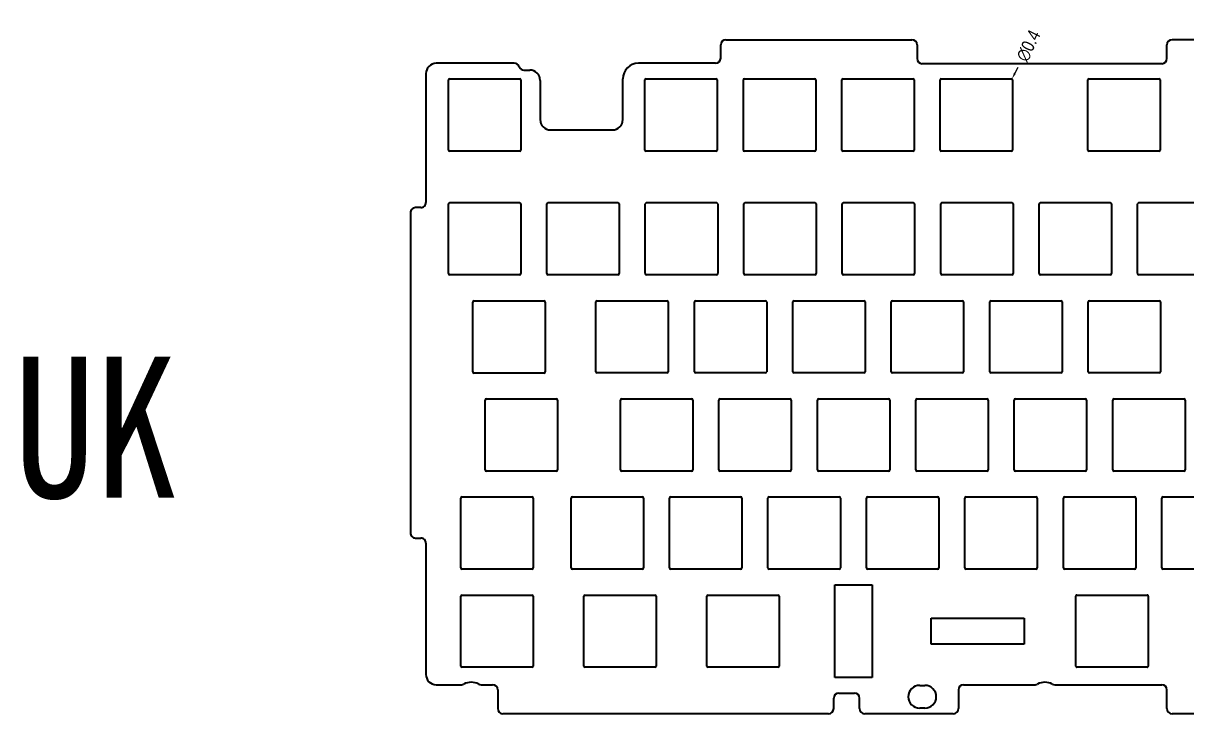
# Model space of a CAD drawing. Header units: millimetres. Extents: x 2387 to 2899, y 46 to 181.
# Drawn here: x 2387 to 2612, y 46.8 to 180.6 of the extents above; entities that cross this region are included whole.
import ezdxf

# ---------------------------------------------------------------- set-up
doc = ezdxf.new("R2010")
doc.units = ezdxf.units.MM
doc.header["$LTSCALE"] = 30.734
doc.header["$PDMODE"] = 3
doc.header["$PDSIZE"] = 8
doc.layers.get('0').update_dxf_attribs({"linetype": 'CONTINUOUS'})
doc.layers.get('Defpoints').update_dxf_attribs({"linetype": 'CONTINUOUS'})
doc.styles.get("Standard").update_dxf_attribs({"font": 'txt', "width": 0.85})
doc.dimstyles.new('YanXiu', dxfattribs={"dimscale": 2.5, "dimtxt": 3, "dimasz": 2, "dimexe": 0.66, "dimexo": 0.66, "dimgap": 0.66, "dimtad": 0, "dimdsep": 46, "dimtxsty": 'Standard', "dimcen": 0, "dimclrd": 3, "dimclre": 6, "dimclrt": 3, "dimazin": 2, "dimtm": 1e-09, "dimtfac": 1, "dimtofl": 0, "dimtmove": 0, "dimatfit": 3, "dimfxl": 1, "dimlwd": 5, "dimlwe": 5, "dimarcsym": 0})

# ---------------------------------------------------------------- blocks, each defined once
blk = doc.blocks.new('*D109')
at = {"color": 3, "lineweight": 0}
blk.add_line((2579.47, 172.03), (2578.91, 170.91), dxfattribs=at)
at = {"color": 3}
blk.add_solid([(2578.72, 171), (2579.1, 170.82), (2578.35, 169.79)], dxfattribs=at)
at = {"layer": 'Defpoints', "color": 0}
for p in [(2578.17, 169.43), (2578.35, 169.79)]:
    blk.add_point(p, dxfattribs=at)
at = {"color": 3, "insert": (2581.54, 176.2), "char_height": 2.5, "attachment_point": 5, "rotation": 63.5292}
blk.add_mtext('∅0.4', dxfattribs=at)

msp = doc.modelspace()

# ---------------------------------------------------------------- linework, layer by layer
at = {"color": 7, "linetype": 'Continuous'}
for p, q in [((2521.98233, 173.81397), (2521.98233, 176.38941)), ((2522.98233, 177.38941), (2558.98233, 177.38941)), ((2559.98233, 176.38941), (2559.98233, 173.74562)), ((2608.30233, 173.74562), (2608.30233, 176.38941)), ((2671.30133, 177.38941), (2609.30233, 177.38941)), ((2482.05149, 172.81397), (2466.95149, 172.81397)), ((2483.92499, 171.51397), (2485.05149, 171.51397)), ((2520.98233, 172.81397), (2506.05149, 172.81397)), ((2607.30233, 172.74562), (2560.98233, 172.74562)), ((2464.95149, 170.81397), (2464.95149, 145.86752)), ((2469.29733, 156.01397), (2469.29733, 169.61397)), ((2469.49733, 169.81397), (2483.09733, 169.81397)), ((2483.29733, 169.61397), (2483.29733, 156.01397)), ((2487.05149, 169.51397), (2487.05149, 161.91397)), ((2503.05149, 161.91397), (2503.05149, 169.81397)), ((2507.31233, 156.01397), (2507.31233, 169.61397)), ((2507.51233, 169.81397), (2521.11233, 169.81397)), ((2521.31233, 169.61397), (2521.31233, 156.01397)), ((2526.36233, 156.01397), (2526.36233, 169.61397)), ((2526.56233, 169.81397), (2540.16233, 169.81397)), ((2540.36233, 169.61397), (2540.36233, 156.01397)), ((2545.41233, 156.01397), (2545.41233, 169.61397)), ((2545.61233, 169.81397), (2559.21233, 169.81397)), ((2559.41233, 169.61397), (2559.41233, 156.01397)), ((2564.46233, 156.01397), (2564.46233, 169.61397)), ((2564.66233, 169.81397), (2578.26233, 169.81397)), ((2578.46233, 169.61397), (2578.46233, 156.01397)), ((2593.03233, 156.01397), (2593.03233, 169.61397)), ((2593.23233, 169.81397), (2606.83233, 169.81397)), ((2607.03233, 169.61397), (2607.03233, 156.01397)), ((2489.05149, 159.91397), (2501.05149, 159.91397)), ((2483.09733, 155.81397), (2469.49733, 155.81397)), ((2521.11233, 155.81397), (2507.51233, 155.81397)), ((2540.16233, 155.81397), (2526.56233, 155.81397)), ((2559.21233, 155.81397), (2545.61233, 155.81397)), ((2578.26233, 155.81397), (2564.66233, 155.81397)), ((2606.83233, 155.81397), (2593.23233, 155.81397)), ((2463.95149, 144.86752), (2462.95149, 144.86752)), ((2469.29733, 132.08062), (2469.29733, 145.58062)), ((2469.54733, 145.83062), (2483.04733, 145.83062)), ((2483.29733, 145.58062), (2483.29733, 132.08062)), ((2488.34733, 132.08062), (2488.34733, 145.58062)), ((2488.59733, 145.83062), (2502.09733, 145.83062)), ((2502.34733, 145.58062), (2502.34733, 132.08062)), ((2507.39733, 132.08062), (2507.39733, 145.58062)), ((2507.64733, 145.83062), (2521.14733, 145.83062)), ((2521.39733, 145.58062), (2521.39733, 132.08062)), ((2526.44733, 132.08062), (2526.44733, 145.58062)), ((2526.69733, 145.83062), (2540.19733, 145.83062)), ((2540.44733, 145.58062), (2540.44733, 132.08062)), ((2545.49733, 132.08062), (2545.49733, 145.58062)), ((2545.74733, 145.83062), (2559.24733, 145.83062)), ((2559.49733, 145.58062), (2559.49733, 132.08062)), ((2564.54733, 132.08062), (2564.54733, 145.58062)), ((2564.79733, 145.83062), (2578.29733, 145.83062)), ((2578.54733, 145.58062), (2578.54733, 132.08062)), ((2583.59733, 132.08062), (2583.59733, 145.58062)), ((2583.84733, 145.83062), (2597.34733, 145.83062)), ((2597.59733, 145.58062), (2597.59733, 132.08062)), ((2602.64733, 132.08062), (2602.64733, 145.58062)), ((2602.89733, 145.83062), (2616.39733, 145.83062)), ((2461.95149, 143.86752), (2461.95149, 81.86752)), ((2483.04733, 131.83062), (2469.54733, 131.83062)), ((2502.09733, 131.83062), (2488.59733, 131.83062)), ((2521.14733, 131.83062), (2507.64733, 131.83062)), ((2540.19733, 131.83062), (2526.69733, 131.83062)), ((2559.24733, 131.83062), (2545.74733, 131.83062)), ((2578.29733, 131.83062), (2564.79733, 131.83062)), ((2597.34733, 131.83062), (2583.84733, 131.83062)), ((2616.39733, 131.83062), (2602.89733, 131.83062)), ((2474.04733, 113.08062), (2474.04733, 126.58062)), ((2474.29733, 126.83062), (2487.79733, 126.83062)), ((2488.04733, 126.58062), (2488.04733, 113.08062)), ((2497.83233, 113.09562), (2497.83233, 126.59562)), ((2498.08233, 126.84562), (2511.58233, 126.84562)), ((2511.83233, 126.59562), (2511.83233, 113.09562)), ((2516.88233, 113.09562), (2516.88233, 126.59562)), ((2517.13233, 126.84562), (2530.63233, 126.84562)), ((2530.88233, 126.59562), (2530.88233, 113.09562)), ((2535.93233, 113.09562), (2535.93233, 126.59562)), ((2536.18233, 126.84562), (2549.68233, 126.84562)), ((2549.93233, 126.59562), (2549.93233, 113.09562)), ((2554.98233, 113.09562), (2554.98233, 126.59562)), ((2555.23233, 126.84562), (2568.73233, 126.84562)), ((2568.98233, 126.59562), (2568.98233, 113.09562)), ((2574.03233, 113.09562), (2574.03233, 126.59562)), ((2574.28233, 126.84562), (2587.78233, 126.84562)), ((2588.03233, 126.59562), (2588.03233, 113.09562)), ((2593.08233, 113.09562), (2593.08233, 126.59562)), ((2593.33233, 126.84562), (2606.83233, 126.84562)), ((2607.08233, 126.59562), (2607.08233, 113.09562)), ((2487.79733, 112.83062), (2474.29733, 112.83062)), ((2511.58233, 112.84562), (2498.08233, 112.84562)), ((2530.63233, 112.84562), (2517.13233, 112.84562)), ((2549.68233, 112.84562), (2536.18233, 112.84562)), ((2568.73233, 112.84562), (2555.23233, 112.84562)), ((2587.78233, 112.84562), (2574.28233, 112.84562)), ((2606.83233, 112.84562), (2593.33233, 112.84562)), ((2476.42233, 94.09562), (2476.42233, 107.59562)), ((2476.67233, 107.84562), (2490.17233, 107.84562)), ((2490.42233, 107.59562), (2490.42233, 94.09562)), ((2502.58233, 94.09562), (2502.58233, 107.59562)), ((2502.83233, 107.84562), (2516.33233, 107.84562)), ((2516.58233, 107.59562), (2516.58233, 94.09562)), ((2521.63233, 94.09562), (2521.63233, 107.59562)), ((2521.88233, 107.84562), (2535.38233, 107.84562)), ((2535.63233, 107.59562), (2535.63233, 94.09562)), ((2540.68233, 94.09562), (2540.68233, 107.59562)), ((2540.93233, 107.84562), (2554.43233, 107.84562)), ((2554.68233, 107.59562), (2554.68233, 94.09562)), ((2559.73233, 94.09562), (2559.73233, 107.59562)), ((2559.98233, 107.84562), (2573.48233, 107.84562)), ((2573.73233, 107.59562), (2573.73233, 94.09562)), ((2578.78233, 94.09562), (2578.78233, 107.59562)), ((2579.03233, 107.84562), (2592.53233, 107.84562)), ((2592.78233, 107.59562), (2592.78233, 94.09562)), ((2597.83233, 94.09562), (2597.83233, 107.59562)), ((2598.08233, 107.84562), (2611.58233, 107.84562)), ((2611.83233, 107.59562), (2611.83233, 94.09562))]:
    msp.add_line(p, q, dxfattribs=at)
at = {"linetype": 'Continuous'}
for p, q in [((2490.17233, 93.84562), (2476.67233, 93.84562)), ((2516.33233, 93.84562), (2502.83233, 93.84562)), ((2535.38233, 93.84562), (2521.88233, 93.84562)), ((2554.43233, 93.84562), (2540.93233, 93.84562)), ((2573.48233, 93.84562), (2559.98233, 93.84562)), ((2592.53233, 93.84562), (2579.03233, 93.84562)), ((2611.58233, 93.84562), (2598.08233, 93.84562)), ((2512.08233, 75.09562), (2512.08233, 88.59562)), ((2512.33233, 88.84562), (2525.83233, 88.84562)), ((2526.08233, 88.59562), (2526.08233, 75.09562)), ((2531.13233, 75.09562), (2531.13233, 88.59562)), ((2531.38233, 88.84562), (2544.88233, 88.84562)), ((2545.13233, 88.59562), (2545.13233, 75.09562)), ((2550.18233, 75.09562), (2550.18233, 88.59562)), ((2550.43233, 88.84562), (2563.93233, 88.84562)), ((2564.18233, 88.59562), (2564.18233, 75.09562)), ((2569.23233, 75.09562), (2569.23233, 88.59562)), ((2569.48233, 88.84562), (2582.98233, 88.84562)), ((2583.23233, 88.59562), (2583.23233, 75.09562)), ((2588.28233, 75.09562), (2588.28233, 88.59562)), ((2588.53233, 88.84562), (2602.03233, 88.84562)), ((2602.28233, 88.59562), (2602.28233, 75.09562)), ((2607.33233, 75.09562), (2607.33233, 88.59562)), ((2607.58233, 88.84562), (2621.08233, 88.84562)), ((2462.95149, 80.86752), (2463.95149, 80.86752)), ((2464.95149, 79.86752), (2464.95149, 54.47547)), ((2525.83233, 74.84562), (2512.33233, 74.84562)), ((2544.88233, 74.84562), (2531.38233, 74.84562)), ((2563.93233, 74.84562), (2550.43233, 74.84562)), ((2582.98233, 74.84562), (2569.48233, 74.84562)), ((2602.03233, 74.84562), (2588.53233, 74.84562)), ((2621.08233, 74.84562), (2607.58233, 74.84562)), ((2471.95733, 69.84562), (2485.45733, 69.84562)), ((2495.75733, 69.84562), (2509.25733, 69.84562)), ((2519.55733, 69.84562), (2533.05733, 69.84562)), ((2544.08233, 53.84562), (2544.08233, 71.84562)), ((2544.08233, 71.84562), (2551.28233, 71.84562)), ((2551.28233, 71.84562), (2551.28233, 53.84562)), ((2590.88233, 69.84562), (2604.48233, 69.84562)), ((2471.70733, 56.09562), (2471.70733, 69.59562)), ((2485.70733, 69.59562), (2485.70733, 56.09562)), ((2495.50733, 56.09562), (2495.50733, 69.59562)), ((2509.50733, 69.59562), (2509.50733, 56.09562)), ((2519.30733, 56.09562), (2519.30733, 69.59562)), ((2533.30733, 69.59562), (2533.30733, 56.09562)), ((2590.68233, 56.04562), (2590.68233, 69.64562)), ((2604.68233, 69.64562), (2604.68233, 56.04562)), ((2562.68233, 60.34562), (2562.68233, 65.34562)), ((2562.68233, 65.34562), (2580.68233, 65.34562)), ((2580.68233, 65.34562), (2580.68233, 60.34562)), ((2580.68233, 60.34562), (2562.68233, 60.34562)), ((2485.45733, 55.84562), (2471.95733, 55.84562)), ((2509.25733, 55.84562), (2495.75733, 55.84562)), ((2533.05733, 55.84562), (2519.55733, 55.84562)), ((2604.48233, 55.84562), (2590.88233, 55.84562)), ((2466.95149, 52.47547), (2471.81126, 52.47547)), ((2475.6234, 52.47547), (2477.85149, 52.47547)), ((2551.28233, 53.84562), (2544.08233, 53.84562)), ((2560.48233, 52.34562), (2561.48233, 52.34562)), ((2568.98233, 52.47547), (2582.79576, 52.47547)), ((2586.6079, 52.47547), (2607.30233, 52.47547)), ((2478.85149, 51.47547), (2478.85149, 47.84562)), ((2543.85149, 47.84562), (2543.85149, 49.84562)), ((2544.85149, 50.84562), (2547.85149, 50.84562)), ((2548.85149, 47.84562), (2548.85149, 49.84562)), ((2567.98233, 51.47547), (2567.98233, 47.84562)), ((2608.30233, 47.84562), (2608.30233, 51.47547)), ((2561.48233, 47.94562), (2560.48233, 47.94562)), ((2542.85149, 46.84562), (2479.85149, 46.84562)), ((2566.98233, 46.84562), (2549.85149, 46.84562)), ((2671.30133, 46.84562), (2609.30233, 46.84562))]:
    msp.add_line(p, q, dxfattribs=at)
for p, q in [((2471.70733, 75.09562), (2471.70733, 88.59562)), ((2471.95733, 88.84562), (2485.45733, 88.84562)), ((2485.70733, 88.59562), (2485.70733, 75.09562)), ((2493.03233, 75.09562), (2493.03233, 88.59562)), ((2493.28233, 88.84562), (2506.78233, 88.84562)), ((2507.03233, 88.59562), (2507.03233, 75.09562)), ((2485.45733, 74.84562), (2471.95733, 74.84562)), ((2506.78233, 74.84562), (2493.28233, 74.84562))]:
    msp.add_line(p, q)
at = {"color": 7, "linetype": 'Continuous'}
for centre, radius, start, end in [((2522.98233, 176.38941), 1, 90, 180), ((2558.98233, 176.38941), 1, 0, 90), ((2609.30233, 176.38941), 1, 90, 180), ((2520.98233, 173.81397), 1, 270, 0), ((2560.98233, 173.74562), 1, 180, 270), ((2607.30233, 173.74562), 1, 270, 0), ((2466.95149, 170.81397), 2, 90, 180.0000001), ((2482.05149, 171.81397), 1, 20.4873313, 90), ((2483.92499, 172.51397), 1, 200.4872989, 270), ((2485.05149, 169.51397), 2, 0, 90), ((2506.05149, 169.81397), 3, 90, 180), ((2469.49733, 169.61397), 0.2, 90, 180), ((2483.09733, 169.61397), 0.2, 0, 90), ((2507.51233, 169.61397), 0.2, 90, 180), ((2521.11233, 169.61397), 0.2, 0, 90), ((2526.56233, 169.61397), 0.2, 90, 180), ((2540.16233, 169.61397), 0.2, 0, 90), ((2545.61233, 169.61397), 0.2, 90, 180), ((2559.21233, 169.61397), 0.2, 0, 90), ((2564.66233, 169.61397), 0.2, 90, 180), ((2578.26233, 169.61397), 0.2, 0, 90), ((2593.23233, 169.61397), 0.2, 90, 180), ((2606.83233, 169.61397), 0.2, 0, 90), ((2489.05149, 161.91397), 2, 180, 270), ((2501.05149, 161.91397), 2, 270, 0), ((2469.49733, 156.01397), 0.2, 180, 270), ((2483.09733, 156.01397), 0.2, 270, 0), ((2507.51233, 156.01397), 0.2, 180, 270), ((2521.11233, 156.01397), 0.2, 270, 0), ((2526.56233, 156.01397), 0.2, 180, 270), ((2540.16233, 156.01397), 0.2, 270, 0), ((2545.61233, 156.01397), 0.2, 180, 270), ((2559.21233, 156.01397), 0.2, 270, 0), ((2564.66233, 156.01397), 0.2, 180, 270), ((2578.26233, 156.01397), 0.2, 270, 0), ((2593.23233, 156.01397), 0.2, 180, 270), ((2606.83233, 156.01397), 0.2, 270, 0), ((2462.95149, 143.86752), 1, 89.9999999, 180), ((2463.95149, 145.86752), 1, 269.9999989, 0.0000006), ((2469.54733, 145.58062), 0.25, 90, 180), ((2483.04733, 145.58062), 0.25, 0, 90), ((2488.59733, 145.58062), 0.25, 90, 180), ((2502.09733, 145.58062), 0.25, 0, 90), ((2507.64733, 145.58062), 0.25, 90, 180), ((2521.14733, 145.58062), 0.25, 0, 90), ((2526.69733, 145.58062), 0.25, 90, 180), ((2540.19733, 145.58062), 0.25, 0, 90), ((2545.74733, 145.58062), 0.25, 90, 180), ((2559.24733, 145.58062), 0.25, 0, 90), ((2564.79733, 145.58062), 0.25, 90, 180), ((2578.29733, 145.58062), 0.25, 0, 90), ((2583.84733, 145.58062), 0.25, 90, 180), ((2597.34733, 145.58062), 0.25, 0, 90), ((2602.89733, 145.58062), 0.25, 90, 180), ((2469.54733, 132.08062), 0.25, 180, 270), ((2483.04733, 132.08062), 0.25, 270, 0), ((2488.59733, 132.08062), 0.25, 180, 270), ((2502.09733, 132.08062), 0.25, 270, 0), ((2507.64733, 132.08062), 0.25, 180, 270), ((2521.14733, 132.08062), 0.25, 270, 0), ((2526.69733, 132.08062), 0.25, 180, 270), ((2540.19733, 132.08062), 0.25, 270, 0), ((2545.74733, 132.08062), 0.25, 180, 270), ((2559.24733, 132.08062), 0.25, 270, 0), ((2564.79733, 132.08062), 0.25, 180, 270), ((2578.29733, 132.08062), 0.25, 270, 0), ((2583.84733, 132.08062), 0.25, 180, 270), ((2597.34733, 132.08062), 0.25, 270, 0), ((2602.89733, 132.08062), 0.25, 180, 270), ((2474.29733, 126.58062), 0.25, 90, 180), ((2487.79733, 126.58062), 0.25, 0, 90), ((2498.08233, 126.59562), 0.25, 90, 180), ((2511.58233, 126.59562), 0.25, 0, 90), ((2517.13233, 126.59562), 0.25, 90, 180), ((2530.63233, 126.59562), 0.25, 0, 90), ((2536.18233, 126.59562), 0.25, 90, 180), ((2549.68233, 126.59562), 0.25, 0, 90), ((2555.23233, 126.59562), 0.25, 90, 180), ((2568.73233, 126.59562), 0.25, 0, 90), ((2574.28233, 126.59562), 0.25, 90, 180), ((2587.78233, 126.59562), 0.25, 0, 90), ((2593.33233, 126.59562), 0.25, 90, 180), ((2606.83233, 126.59562), 0.25, 0, 90), ((2474.29733, 113.08062), 0.25, 180, 270), ((2487.79733, 113.08062), 0.25, 270, 0), ((2498.08233, 113.09562), 0.25, 180, 270), ((2511.58233, 113.09562), 0.25, 270, 0), ((2517.13233, 113.09562), 0.25, 180, 270), ((2530.63233, 113.09562), 0.25, 270, 0), ((2536.18233, 113.09562), 0.25, 180, 270), ((2549.68233, 113.09562), 0.25, 270, 0), ((2555.23233, 113.09562), 0.25, 180, 270), ((2568.73233, 113.09562), 0.25, 270, 0), ((2574.28233, 113.09562), 0.25, 180, 270), ((2587.78233, 113.09562), 0.25, 270, 0), ((2593.33233, 113.09562), 0.25, 180, 270), ((2606.83233, 113.09562), 0.25, 270, 0), ((2476.67233, 107.59562), 0.25, 90, 180), ((2490.17233, 107.59562), 0.25, 0, 90), ((2502.83233, 107.59562), 0.25, 90, 180), ((2516.33233, 107.59562), 0.25, 0, 90), ((2521.88233, 107.59562), 0.25, 90, 180), ((2535.38233, 107.59562), 0.25, 0, 90), ((2540.93233, 107.59562), 0.25, 90, 180), ((2554.43233, 107.59562), 0.25, 0, 90), ((2559.98233, 107.59562), 0.25, 90, 180), ((2573.48233, 107.59562), 0.25, 0, 90), ((2579.03233, 107.59562), 0.25, 90, 180), ((2592.53233, 107.59562), 0.25, 0, 90), ((2598.08233, 107.59562), 0.25, 90, 180), ((2611.58233, 107.59562), 0.25, 0, 90)]:
    msp.add_arc(centre, radius, start, end, dxfattribs=at)
at = {"linetype": 'Continuous'}
for centre, radius, start, end in [((2476.67233, 94.09562), 0.25, 180, 270), ((2490.17233, 94.09562), 0.25, 270, 0), ((2502.83233, 94.09562), 0.25, 180, 270), ((2516.33233, 94.09562), 0.25, 270, 0), ((2521.88233, 94.09562), 0.25, 180, 270), ((2535.38233, 94.09562), 0.25, 270, 0), ((2540.93233, 94.09562), 0.25, 180, 270), ((2554.43233, 94.09562), 0.25, 270, 0), ((2559.98233, 94.09562), 0.25, 180, 270), ((2573.48233, 94.09562), 0.25, 270, 0), ((2579.03233, 94.09562), 0.25, 180, 270), ((2592.53233, 94.09562), 0.25, 270, 0), ((2598.08233, 94.09562), 0.25, 180, 270), ((2611.58233, 94.09562), 0.25, 270, 0), ((2512.33233, 88.59562), 0.25, 90, 180), ((2525.83233, 88.59562), 0.25, 0, 90), ((2531.38233, 88.59562), 0.25, 90, 180), ((2544.88233, 88.59562), 0.25, 0, 90), ((2550.43233, 88.59562), 0.25, 90, 180), ((2563.93233, 88.59562), 0.25, 0, 90), ((2569.48233, 88.59562), 0.25, 90, 180), ((2582.98233, 88.59562), 0.25, 0, 90), ((2588.53233, 88.59562), 0.25, 90, 180), ((2602.03233, 88.59562), 0.25, 0, 90), ((2607.58233, 88.59562), 0.25, 90, 180), ((2462.95149, 81.86752), 1, 180, 270.0000001), ((2463.95149, 79.86752), 1, 359.9999988, 90.0000008), ((2512.33233, 75.09562), 0.25, 180, 270), ((2525.83233, 75.09562), 0.25, 270, 0), ((2531.38233, 75.09562), 0.25, 180, 270), ((2544.88233, 75.09562), 0.25, 270, 0), ((2550.43233, 75.09562), 0.25, 180, 270), ((2563.93233, 75.09562), 0.25, 270, 0), ((2569.48233, 75.09562), 0.25, 180, 270), ((2582.98233, 75.09562), 0.25, 270, 0), ((2588.53233, 75.09562), 0.25, 180, 270), ((2602.03233, 75.09562), 0.25, 270, 0), ((2607.58233, 75.09562), 0.25, 180, 270), ((2471.95733, 69.59562), 0.25, 90, 180), ((2485.45733, 69.59562), 0.25, 0, 90), ((2495.75733, 69.59562), 0.25, 90, 180), ((2509.25733, 69.59562), 0.25, 0, 90), ((2519.55733, 69.59562), 0.25, 90, 180), ((2533.05733, 69.59562), 0.25, 0, 90), ((2590.88233, 69.64562), 0.2, 89.9999842, 180.0000017), ((2604.48233, 69.64562), 0.2, 359.999994, 90.0000162), ((2466.95149, 54.47547), 2, 179.9999999, 270), ((2471.95733, 56.09562), 0.25, 180, 270), ((2485.45733, 56.09562), 0.25, 270, 0), ((2495.75733, 56.09562), 0.25, 180, 270), ((2509.25733, 56.09562), 0.25, 270, 0), ((2519.55733, 56.09562), 0.25, 180, 270), ((2533.05733, 56.09562), 0.25, 270, 0), ((2590.88233, 56.04562), 0.2, 179.9999824, 270.000014), ((2604.48233, 56.04562), 0.2, 269.9999836, 0.0000017), ((2471.81126, 53.47547), 1, 270, 297.703423), ((2473.71733, 49.84547), 3.1, 62.296577, 117.703423), ((2475.6234, 53.47547), 1, 242.296577, 270), ((2477.85149, 51.47547), 1, 0, 90), ((2560.48233, 50.14562), 2.2, 90, 270), ((2561.48233, 50.14562), 2.2, 270, 90), ((2568.98233, 51.47547), 1, 90, 180), ((2582.79576, 53.47547), 1, 270, 297.703423), ((2584.70183, 49.84547), 3.1, 62.296577, 117.703423), ((2586.6079, 53.47547), 1, 242.296577, 270), ((2607.30233, 51.47547), 1, 0, 90), ((2544.85149, 49.84562), 1, 90, 180), ((2547.85149, 49.84562), 1, 0, 90), ((2479.85149, 47.84562), 1, 180, 270), ((2542.85149, 47.84562), 1, 270, 0), ((2549.85149, 47.84562), 1, 180, 270), ((2566.98233, 47.84562), 1, 270, 0), ((2609.30233, 47.84562), 1, 180, 270)]:
    msp.add_arc(centre, radius, start, end, dxfattribs=at)
for centre, start, end in [((2471.95733, 88.59562), 90, 180), ((2485.45733, 88.59562), 0, 90), ((2493.28233, 88.59562), 90, 180), ((2506.78233, 88.59562), 0, 90), ((2471.95733, 75.09562), 180, 270), ((2485.45733, 75.09562), 270, 0), ((2493.28233, 75.09562), 180, 270), ((2506.78233, 75.09562), 270, 0)]:
    msp.add_arc(centre, 0.25, start, end)

# ---------------------------------------------------------------- texts
at = {"insert": (2385.1483, 116.01337), "char_height": 27.34375, "attachment_point": 1}
msp.add_mtext_dynamic_manual_height_columns('{\\fSimSun|b0|i0|c134|p2;\\C4;UK}', width=11.9400362, gutter_width=1, heights=[0], dxfattribs=at).dxf.set("width", 40.6754753)

# ---------------------------------------------------------------- dimensions: what is measured, and where the dimension line sits
dim = msp.add_diameter_dim_2p(p1=(2578.17318, 169.43493), p2=(2578.35148, 169.793), dimstyle='YanXiu', override={"dimtxt": 1, "dimasz": 0.5, "dimexe": 0.2, "dimexo": 0.2, "dimlwd": 0})
dim.commit()
dim.dimension.update_dxf_attribs({"geometry": '*D109', "text_midpoint": (2581.54318, 176.20273)})

doc.saveas('drawing.dxf')
